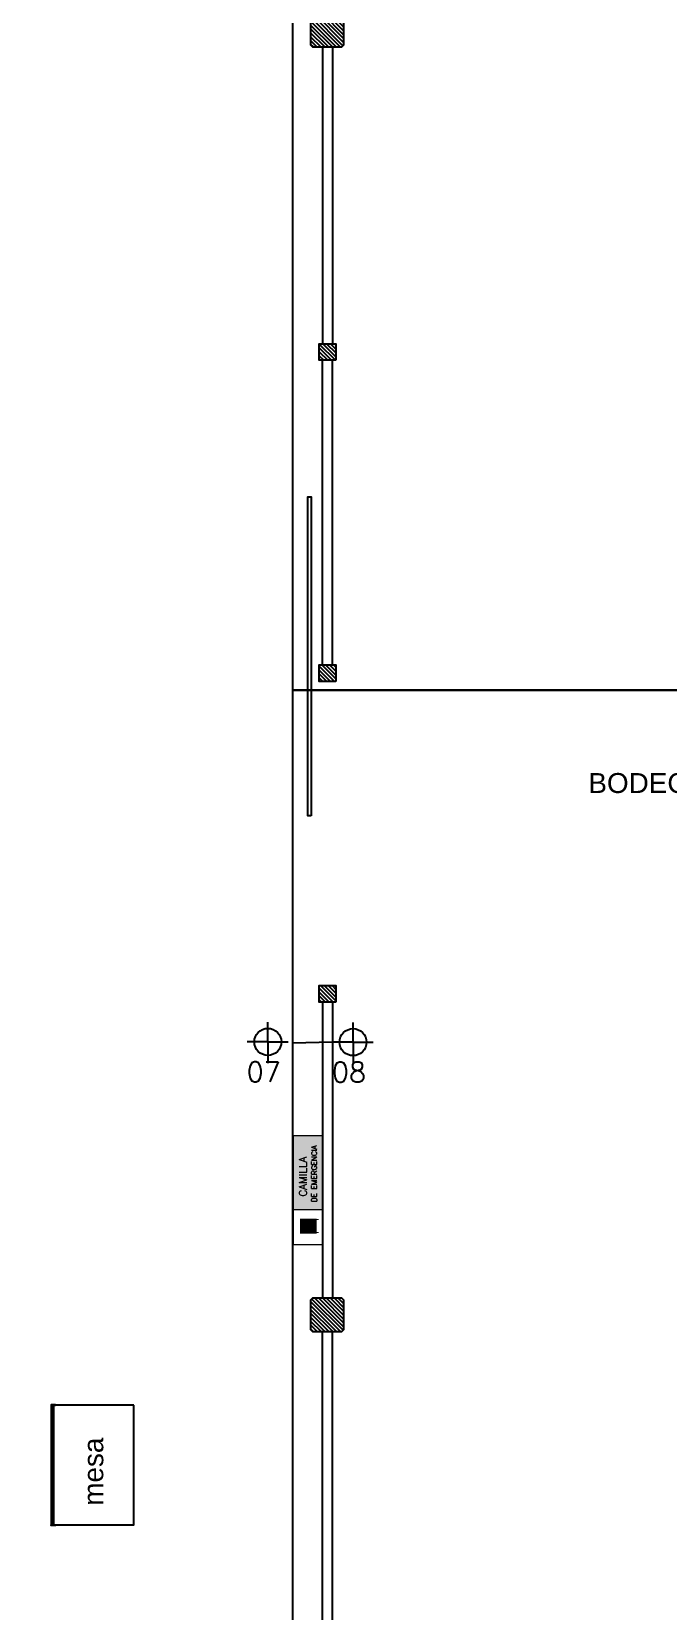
# Model space of a CAD drawing. Header units: millimetres. Extents: x -107 to 237943, y 136 to 168336.
# Drawn here: x 116616 to 126196, y 81864 to 105629 of the extents above; entities that cross this region are included whole.
import ezdxf

# ---------------------------------------------------------------- set-up
doc = ezdxf.new("R2010")
doc.units = ezdxf.units.MM
for name, color, linetype in [('areas verdes', 82, 'Continuous'), ('edificios', 7, 'Continuous'), ('Hidrantes', 5, 'Continuous'), ('mesas', 7, 'Continuous'), ('textos', 7, 'Continuous')]:
    doc.layers.add(name, color=color, linetype=linetype)
doc.layers.add('Línea Hidrante', color=1, linetype='Continuous', lineweight=60)
doc.styles.get("Standard").update_dxf_attribs({"font": 'romans.shx', "width": 0.87})
doc.styles.add('style1', font='arial.ttf')

# ---------------------------------------------------------------- blocks, each defined once
blk = doc.blocks.new('mesa 2')
at = {"layer": 'mesas'}
for points in [[(0, -900), (1210, -900), (1210, 900), (0, 900)], [(1241, 900), (1178, 900), (1178, 906), (1241, 906)], [(1216, -900), (1241, -900), (1241, 900), (1216, 900)], [(1241, -900), (1178, -900), (1178, -906), (1241, -906)]]:
    blk.add_lwpolyline(points, close=True, dxfattribs=at)

msp = doc.modelspace()

# ---------------------------------------------------------------- hatches: boundary and pattern name
at = {"true_color": 0x139b48}
h = msp.add_hatch(color=114, dxfattribs=at)
h.dxf.hatch_style = 1
h.paths.add_polyline_path([(120993, 87907), (120993, 89021), (120552, 89021), (120552, 87907)])
h = msp.add_hatch(color=256)
h.dxf.hatch_style = 1
h.paths.add_polyline_path([(120893, 87760), (120664, 87760), (120664, 87555), (120893, 87555)])
at = {"layer": 'areas verdes'}
h = msp.add_hatch(dxfattribs=at)
h.set_pattern_fill('AR-SAND', color=82, scale=3)
edge = h.paths.add_edge_path()
edge.add_arc((140846, 127623), 750, 0, 45.4178)
edge.add_arc((134074, 120751), 10398, 45.4225, 95.4915)
edge.add_line((133079, 131101), (125596, 130468))
edge.add_line((125596, 130468), (125644, 129900))
edge.add_line((125644, 129900), (125913, 129923))
edge.add_line((125913, 129923), (125908, 129982))
edge.add_line((125908, 129982), (126197, 130007))
edge.add_line((126197, 130007), (126207, 129897))
edge.add_line((126207, 129897), (130920, 130296))
edge.add_line((130920, 130296), (130912, 130386))
edge.add_line((130912, 130386), (131201, 130410))
edge.add_line((131201, 130410), (131209, 130320))
edge.add_line((131209, 130320), (133082, 130479))
edge.add_arc((133318, 127689), 2800, 0, 94.8349, ccw=False)
edge.add_line((136118, 127689), (136118, 126892))
edge.add_line((136118, 126892), (136178, 126892))
edge.add_line((136178, 126892), (136178, 126612))
edge.add_line((136178, 126612), (136118, 126612))
edge.add_line((136118, 126612), (136118, 122019))
edge.add_line((136118, 122019), (136168, 122019))
edge.add_line((136168, 122019), (136168, 121719))
edge.add_line((136168, 121719), (136118, 121719))
edge.add_line((136118, 121719), (136118, 117959))
edge.add_line((136118, 117959), (136168, 117959))
edge.add_line((136168, 117959), (136168, 117659))
edge.add_line((136168, 117659), (136118, 117659))
edge.add_line((136118, 117659), (136118, 113899))
edge.add_line((136118, 113899), (136168, 113899))
edge.add_line((136168, 113899), (136168, 113599))
edge.add_line((136168, 113599), (136115, 113599))
edge.add_line((136115, 113599), (136115, 109839))
edge.add_line((136115, 109839), (136168, 109839))
edge.add_line((136168, 109839), (136168, 109539))
edge.add_line((136168, 109539), (136115, 109539))
edge.add_line((136115, 109539), (136115, 105779))
edge.add_line((136115, 105779), (136168, 105779))
edge.add_line((136168, 105779), (136168, 105479))
edge.add_line((136168, 105479), (136115, 105479))
edge.add_line((136115, 105479), (136115, 100949))
edge.add_line((136115, 100949), (136168, 100949))
edge.add_line((136168, 100949), (136168, 100649))
edge.add_line((136168, 100649), (136115, 100649))
edge.add_line((136115, 100649), (136115, 96119))
edge.add_line((136115, 96119), (136168, 96119))
edge.add_line((136168, 96119), (136168, 95819))
edge.add_line((136168, 95819), (136256, 95819))
edge.add_line((136256, 95819), (136256, 98093))
edge.add_line((136256, 98093), (136306, 98093))
edge.add_line((136306, 98093), (136306, 95819))
edge.add_line((136306, 95819), (136993, 95819))
edge.add_line((136993, 95819), (136993, 98786))
edge.add_line((136993, 98786), (141048, 98786))
edge.add_arc((141048, 99336), 550, 270, 450)
edge.add_line((141048, 99886), (136993, 99886))
edge.add_line((136993, 99886), (136993, 108667))
edge.add_line((136993, 108667), (141048, 108667))
edge.add_arc((141048, 109217), 550, 269.9962, 450.0038)
edge.add_line((141048, 109767), (136993, 109767))
edge.add_line((136993, 109767), (136993, 118567))
edge.add_line((136993, 118567), (141048, 118567))
edge.add_arc((141048, 119117), 550, 270, 450)
edge.add_line((141048, 119667), (136993, 119667))
edge.add_line((136993, 119667), (136993, 125267))
edge.add_line((136993, 125267), (136993, 126442))
edge.add_line((136993, 126442), (138168, 126442))
edge.add_line((138168, 126442), (138168, 125467))
edge.add_line((138168, 125467), (141042, 125467))
edge.add_arc((141038, 126025), 558, 270.4751, 360)
edge.add_line((141596, 126025), (141596, 127623))
at = {"layer": 'edificios'}
h = msp.add_hatch(dxfattribs=at)
h.set_pattern_fill('ANSI31', color=1, scale=13, angle=270)
h.paths.add_polyline_path([(121263, 117964), (120913, 117964), (120913, 117654), (121263, 117654)])
h.paths.add_polyline_path([(121263, 113899), (120913, 113899), (120913, 113599), (121263, 113599)])
h.paths.add_polyline_path([(121263, 109839), (120913, 109839), (120913, 109539), (121263, 109539)])
h.paths.add_polyline_path([(120843, 105899), (120813, 105869), (120813, 105429), (120843, 105399), (121283, 105399), (121313, 105429), (121313, 105869), (121283, 105899)])
h.paths.add_polyline_path([(121193, 100684), (120943, 100684), (120943, 100934), (121193, 100934)])
h.paths.add_polyline_path([(121193, 95854), (120943, 95854), (120943, 96104), (121193, 96104)])
h.paths.add_polyline_path([(121193, 91029), (120943, 91029), (120943, 91279), (121193, 91279)])
h.paths.add_polyline_path([(120843, 86574), (120813, 86544), (120813, 86104), (120843, 86074), (121283, 86074), (121313, 86104), (121313, 86544), (121283, 86574)])
h.paths.add_polyline_path([(121193, 81619), (120943, 81619), (120943, 81369), (121193, 81369)])
h.paths.add_polyline_path([(121193, 76789), (120943, 76789), (120943, 76539), (121193, 76539)])

# ---------------------------------------------------------------- linework, layer by layer
at = {"const_width": 21.6, "elevation": -3}
for points in [[(120552, 87380), (120552, 89021), (120993, 89021), (120993, 87380)], [(120664, 87555), (120664, 87760), (120893, 87760), (120893, 87555)]]:
    msp.add_lwpolyline(points, close=True, dxfattribs=at)
at = {"elevation": -3}
for points, const_width in [([(120552, 87907), (120993, 87907)], 21.6), ([(120893, 87760), (120936, 87760)], 14.4), ([(120893, 87562), (120936, 87562)], 14.4)]:
    msp.add_lwpolyline(points, dxfattribs=dict(at, const_width=const_width))
at = {"color": 114, "true_color": 0x139b48, "const_width": 36, "elevation": -3}
for points in [[(120789, 87588), (120789, 87728)], [(120715, 87654), (120715, 87654), (120715, 87654), (120853, 87654)]]:
    msp.add_lwpolyline(points, dxfattribs=at)
at = {"color": 112}
for points in [[(120938, 88000, -3), (120938, 88995, -3), (120798, 88000, -3), (120798, 88995, -3)], [(120798, 88072, -3), (120798, 88827, -3), (120600, 88072, -3), (120600, 88827, -3)]]:
    msp.add_solid(points, dxfattribs=at)
at = {"layer": 'edificios'}
for p, q in [((120993, 105399), (120993, 100934)), ((121143, 105399), (121143, 100934)), ((120993, 96104), (120993, 100684)), ((121143, 96104), (121143, 100684)), ((120993, 91029), (120993, 86574)), ((121143, 91029), (121143, 86574)), ((120993, 81619), (120993, 86074)), ((121143, 81619), (121143, 86074))]:
    msp.add_line(p, q, dxfattribs=at)
at = {"layer": 'edificios', "color": 1}
for points in [[(120843, 105899), (120813, 105869), (120813, 105429), (120843, 105399), (121283, 105399), (121313, 105429), (121313, 105869), (121283, 105899)], [(121193, 100684), (120943, 100684), (120943, 100934), (121193, 100934)], [(121193, 95854), (120943, 95854), (120943, 96104), (121193, 96104)], [(121193, 91029), (120943, 91029), (120943, 91279), (121193, 91279)], [(120843, 86574), (120813, 86544), (120813, 86104), (120843, 86074), (121283, 86074), (121313, 86104), (121313, 86544), (121283, 86574)]]:
    msp.add_lwpolyline(points, close=True, dxfattribs=at)
at = {"layer": 'edificios', "color": 6, "ltscale": 0.25}
msp.add_lwpolyline([(120822, 93833), (120772, 93833), (120772, 98632), (120822, 98632)], close=True, dxfattribs=at)
at = {"layer": 'Hidrantes', "color": 5}
for p, q in [((120170, 90431), (120172, 90727)), ((121452, 90427), (121453, 90723)), ((120170, 90431), (119861, 90431)), ((120170, 90431), (120170, 90113)), ((120170, 90431), (120475, 90431)), ((121452, 90427), (121143, 90427)), ((121452, 90427), (121452, 90110)), ((121452, 90427), (121756, 90427))]:
    msp.add_line(p, q, dxfattribs=at)
for centre in [(120170, 90431), (121452, 90427)]:
    msp.add_circle(centre, 203, dxfattribs=at)
at = {"layer": 'Línea Hidrante', "lineweight": -2}
for points in [[(18282, 114970), (58949, 114970), (58949, 121714), (120541, 121714), (120541, 109238), (128718, 109238), (128718, 107899), (120541, 107899), (120541, 95724), (135868, 95724), (135868, 95724), (120541, 95724), (120541, 72411), (135683, 72411), (135683, 48713), (126138, 48713)], [(121143, 90427), (120541, 90412)]]:
    msp.add_lwpolyline(points, dxfattribs=at)

# ---------------------------------------------------------------- block references
at = {"layer": 'mesas', "rotation": 180}
msp.add_blockref('mesa 2', (118153, 84064), dxfattribs=at)

# ---------------------------------------------------------------- texts
for s, height, p in [('CAMILLA', 114.3, (120756, 88104, -3)), ('DE EMERGENCIA', 80.82, (120908, 88019, -3))]:
    msp.add_text(s, height=height, rotation=90).set_placement(p)
at = {"layer": 'Hidrantes', "color": 5, "lineweight": 30}
for s, p in [('07', (119851, 89830)), ('08', (121133, 89827))]:
    msp.add_text(s, height=300.2, dxfattribs=at).set_placement(p)
at = {"layer": 'textos', "style": 'style1'}
msp.add_text('BODEGA DE PRODUCTO TERMINADO', height=300, dxfattribs=at).set_placement((124992, 94175))
msp.add_text('mesa', height=300, rotation=90, dxfattribs=at).set_placement((117694, 83453))

doc.saveas('drawing.dxf')
